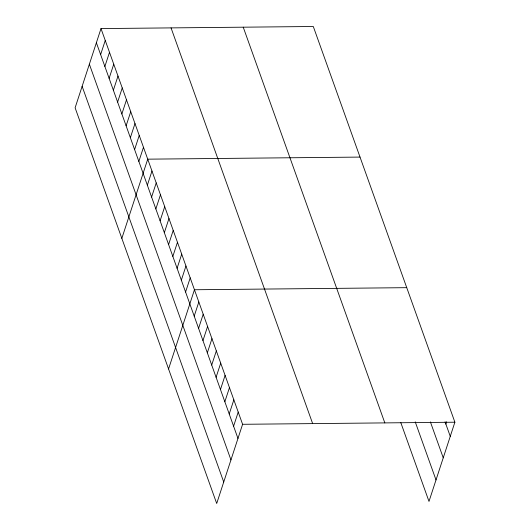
<?xml version="1.0" encoding="UTF-8"?>
<svg xmlns="http://www.w3.org/2000/svg" width="530" height="530" viewBox="0 0 530 530"><rect width="100%" height="100%" fill="white"/><g stroke="black" fill="none" stroke-linecap="round" stroke-linejoin="round"><path stroke-width="0.79" d="M101.005 28.58L75.114 107.789L216.704 503.5L242.594 424.298L101.005 28.58L313.296 26.5L454.886 422.211L428.995 501.42L400.826 422.682M100.627 54.603L105.251 40.452M104.874 66.475L109.498 52.324M109.12 78.341L113.745 64.196M113.367 90.213L117.991 76.068M117.62 102.085L122.245 87.94M121.867 113.957L126.491 99.812M126.114 125.829L130.738 111.684M130.36 137.701L134.984 123.556M134.607 149.573L139.231 135.422M138.853 161.445L143.478 147.294M121.84 238.374L147.731 159.166L360.016 157.085M147.353 185.189L151.977 171.038M151.6 197.061L156.224 182.91M155.846 208.926L160.471 194.782M160.093 220.798L164.717 206.654M164.34 232.67L168.964 218.526M168.593 244.542L173.217 230.398M172.84 256.414L177.464 242.27M177.086 268.286L181.71 254.142M181.333 280.158L185.957 266.007M185.579 292.03L190.204 277.879M168.566 368.959L194.45 289.751L406.742 287.671M194.205 316.132L198.829 301.981M198.584 328.361L203.209 314.217M202.957 340.591L207.581 326.447M207.336 352.828L211.96 338.677M211.708 365.057L216.333 350.906M216.088 377.287L220.712 363.143M220.467 389.517L225.091 375.373M224.839 401.747L229.464 387.602M229.218 413.983L233.843 399.832M233.591 426.213L238.215 412.062M445.882 424.132L446.658 421.774M242.594 424.298L454.886 422.211M445.061 421.834L450.261 436.362M430.386 421.9L443.246 457.827M415.228 421.853L436.011 479.948M243.237 27.189L384.826 422.9M171.057 27.898L312.654 423.609M96.38 42.731L237.97 438.442M89.365 64.196L230.954 459.914M82.13 86.317L223.726 482.028"/></g></svg>
